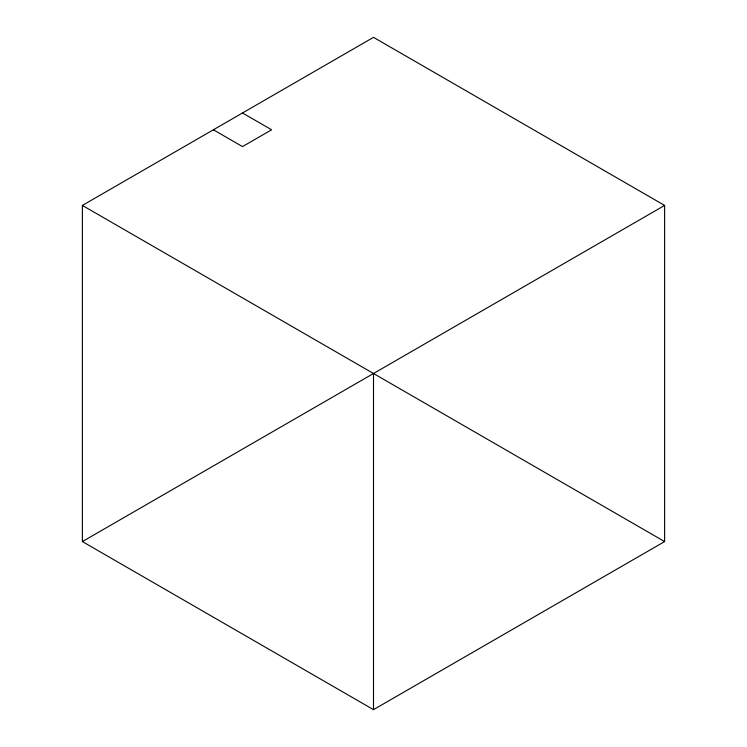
<?xml version="1.0" encoding="UTF-8"?>
<svg xmlns="http://www.w3.org/2000/svg" width="747" height="747" viewBox="0 0 747 747"><rect width="100%" height="100%" fill="white"/><g stroke="black" fill="none" stroke-linecap="round" stroke-linejoin="round"><path stroke-width="1.12" d="M82.385 205.425L373.5 37.35L664.615 205.425L664.615 541.575L373.5 709.65L82.385 541.575L82.385 205.425L664.615 541.575M82.385 541.575L664.615 205.425M242.495 112.984L271.609 129.791L242.495 146.599L213.39 129.791M373.5 373.5L373.5 709.65"/></g></svg>
